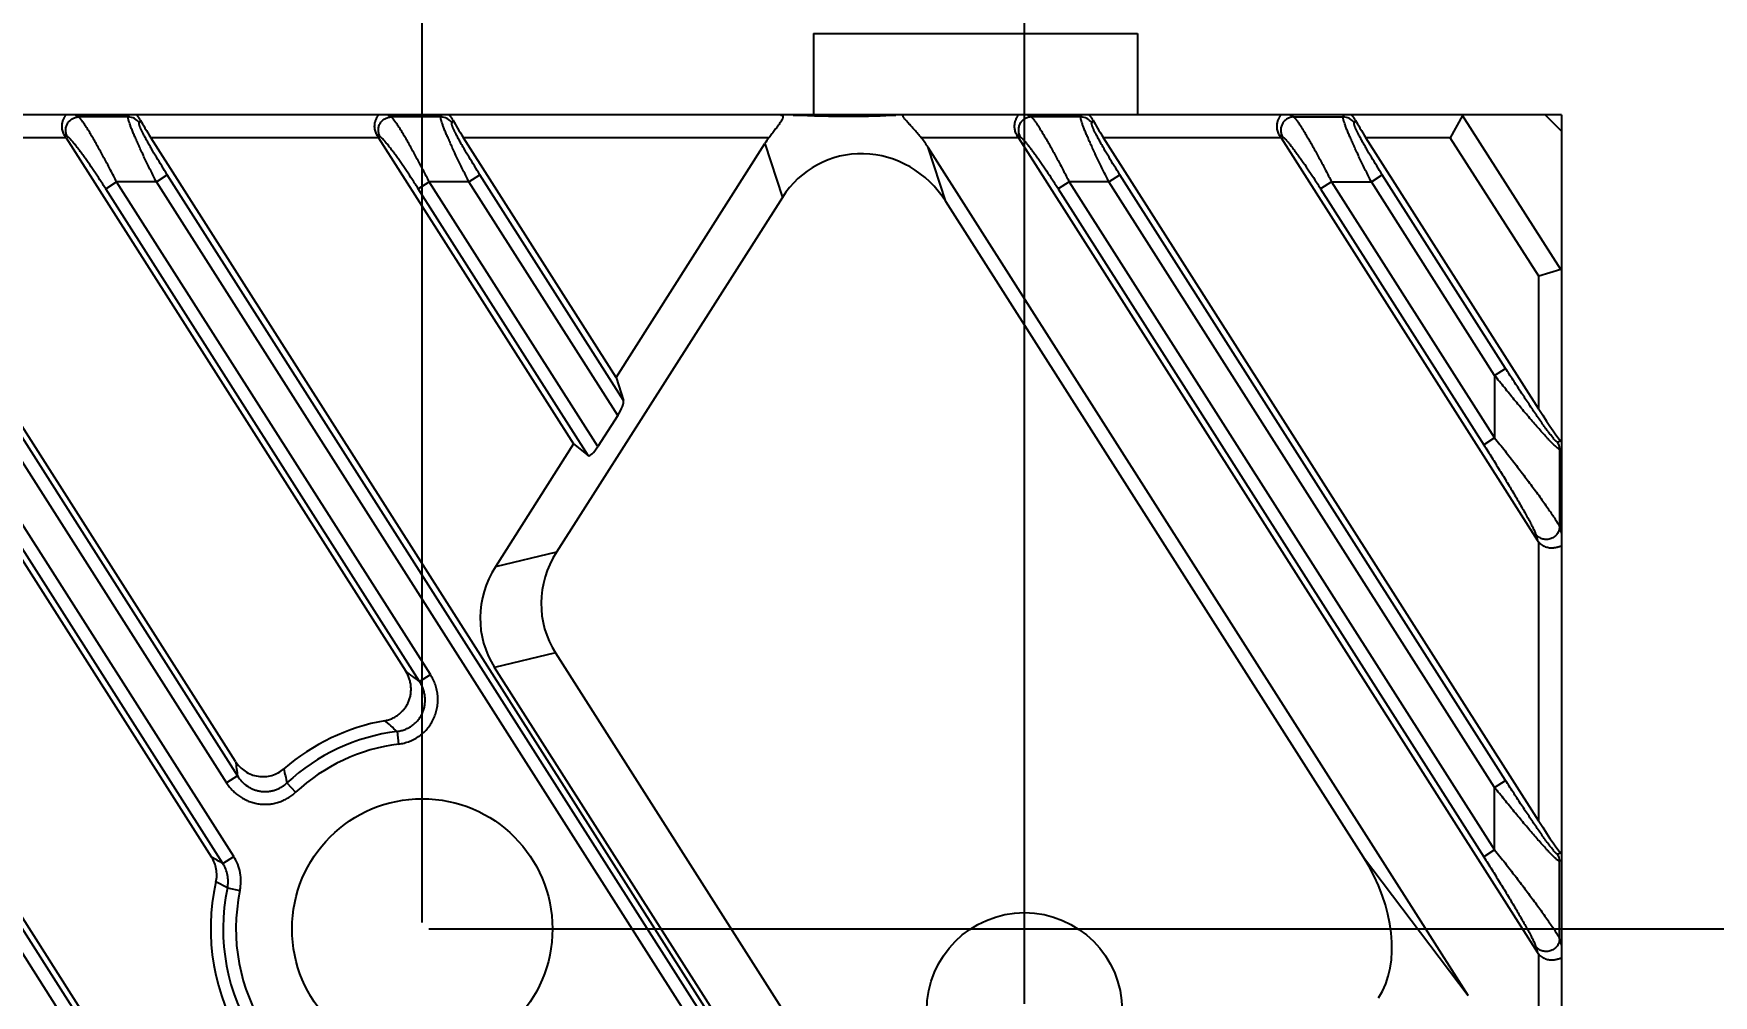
# Model space of a CAD drawing. Header units: millimetres. Extents: x 562 to 17351, y 2396 to 6995.
# Drawn here: x 3019.6 to 3071.2, y 3818.4 to 3848 of the extents above; entities that cross this region are included whole.
import ezdxf

# ---------------------------------------------------------------- set-up
doc = ezdxf.new("R2010")
doc.units = ezdxf.units.MM
doc.styles.get("Standard").update_dxf_attribs({"font": 'arial.ttf'})
doc.dimstyles.new('缩小5倍', dxfattribs={"dimtxt": 40, "dimasz": 20, "dimexe": 1, "dimexo": 0.2, "dimgap": 0, "dimtad": 1, "dimtoh": 1, "dimdec": 1, "dimzin": 9, "dimdsep": 46, "dimtxsty": 'Standard', "dimblk": '_FILLED', "dimcen": 0.2, "dimclrd": 256, "dimclre": 256, "dimclrt": 256, "dimadec": 1, "dimazin": 2, "dimtfac": 1, "dimtdec": 1, "dimtofl": 0, "dimtmove": 0, "dimatfit": 3, "dimldrblk": '_FILLED', "dimfxl": 1, "dimtolj": 1, "dimtzin": 0, "dimarcsym": 0})

# ---------------------------------------------------------------- blocks, each defined once
blk = doc.blocks.new('_FILLED')
at = {"color": 0, "linetype": 'ByBlock'}
blk.add_solid([(0, 0), (-1, 0.15), (-1, -0.15)], dxfattribs=at)
blk = doc.blocks.new('*D18')
at = {"lineweight": -2, "transparency": 16777216}
for p, q in [((2483.02, 3818.154), (2483.02, 4021.466)), ((3050.02, 3818.154), (3050.02, 4021.466)), ((2503.02, 4020.466), (3030.02, 4020.466))]:
    blk.add_line(p, q, dxfattribs=at)
at = {"layer": 'Defpoints', "color": 0, "transparency": 16777216}
for p in [(3050.02, 4020.466), (2483.02, 3817.954), (3050.02, 3817.954)]:
    blk.add_point(p, dxfattribs=at)
at = {"lineweight": -2, "transparency": 16777216, "xscale": 20, "yscale": 20, "zscale": 20, "rotation": 180}
blk.add_blockref('_FILLED', (2483.02, 4020.466), dxfattribs=at)
at = {"lineweight": -2, "transparency": 16777216, "xscale": 20, "yscale": 20, "zscale": 20}
blk.add_blockref('_FILLED', (3050.02, 4020.466), dxfattribs=at)
at = {"lineweight": 5, "transparency": 16777216, "insert": (2766.52, 4046.36), "char_height": 40, "attachment_point": 5}
blk.add_mtext('\\A1;567mm [1\'-10 3/8"]', dxfattribs=at)
blk = doc.blocks.new('*D19')
at = {"lineweight": -2, "transparency": 16777216}
for p, q in [((3050.22, 3817.954), (3153.657, 3817.954)), ((3152.657, 3797.954), (3152.657, 3555.454)), ((3050.22, 3535.454), (3153.657, 3535.454))]:
    blk.add_line(p, q, dxfattribs=at)
at = {"layer": 'Defpoints', "color": 0, "transparency": 16777216}
for p in [(3050.02, 3817.954), (3050.02, 3535.454), (3152.657, 3535.454)]:
    blk.add_point(p, dxfattribs=at)
at = {"lineweight": -2, "transparency": 16777216, "xscale": 20, "yscale": 20, "zscale": 20}
for p, rotation in [((3152.657, 3817.954), 90), ((3152.657, 3535.454), 270)]:
    blk.add_blockref('_FILLED', p, dxfattribs=dict(at, rotation=rotation))
at = {"lineweight": 5, "transparency": 16777216, "insert": (3126.763, 3676.704), "char_height": 40, "attachment_point": 5, "rotation": 90}
blk.add_mtext('\\A1;282.5mm [11 1/8"]', dxfattribs=at)
blk = doc.blocks.new('*D20')
at = {"lineweight": -2, "transparency": 16777216}
for p, q in [((2501.52, 3820.654), (2501.52, 3936.251)), ((3031.52, 3820.654), (3031.52, 3936.251)), ((2521.52, 3935.251), (3011.52, 3935.251))]:
    blk.add_line(p, q, dxfattribs=at)
at = {"layer": 'Defpoints', "color": 0, "transparency": 16777216}
for p in [(3031.52, 3935.251), (2501.52, 3820.454), (3031.52, 3820.454)]:
    blk.add_point(p, dxfattribs=at)
at = {"lineweight": -2, "transparency": 16777216, "xscale": 20, "yscale": 20, "zscale": 20, "rotation": 180}
blk.add_blockref('_FILLED', (2501.52, 3935.251), dxfattribs=at)
at = {"lineweight": -2, "transparency": 16777216, "xscale": 20, "yscale": 20, "zscale": 20}
blk.add_blockref('_FILLED', (3031.52, 3935.251), dxfattribs=at)
at = {"lineweight": 5, "transparency": 16777216, "insert": (2766.52, 3961.144), "char_height": 40, "attachment_point": 5}
blk.add_mtext('\\A1;530mm [1\'-8 7/8"]', dxfattribs=at)
blk = doc.blocks.new('*D27')
at = {"lineweight": -2, "transparency": 16777216}
for p, q in [((3031.72, 3820.454), (3233.687, 3820.454)), ((3232.687, 3552.954), (3232.687, 3800.454)), ((3031.72, 3532.954), (3233.687, 3532.954))]:
    blk.add_line(p, q, dxfattribs=at)
at = {"layer": 'Defpoints', "color": 0, "transparency": 16777216}
for p in [(3031.52, 3820.454), (3232.687, 3820.454), (3031.52, 3532.954)]:
    blk.add_point(p, dxfattribs=at)
at = {"lineweight": -2, "transparency": 16777216, "xscale": 20, "yscale": 20, "zscale": 20}
for p, rotation in [((3232.687, 3820.454), 90), ((3232.687, 3532.954), 270)]:
    blk.add_blockref('_FILLED', p, dxfattribs=dict(at, rotation=rotation))
at = {"lineweight": 5, "transparency": 16777216, "insert": (3206.793, 3676.704), "char_height": 40, "attachment_point": 5, "rotation": 90}
blk.add_mtext('\\A1;287.5mm [11 3/8"]', dxfattribs=at)

msp = doc.modelspace()

# ---------------------------------------------------------------- linework, layer by layer
at = {"color": 7, "linetype": 'Continuous'}
for p, q in [((3043.545, 3847.954), (3053.495, 3847.954)), ((3043.545, 3847.954), (3043.545, 3845.454)), ((3053.495, 3847.954), (3053.495, 3845.454)), ((3066.52, 3845.454), (2466.52, 3845.454)), ((3020.963, 3845.395), (3020.856, 3845.454)), ((3022.487, 3845.395), (3022.519, 3845.454)), ((3030.567, 3845.395), (3030.46, 3845.454)), ((3032.091, 3845.395), (3032.123, 3845.454)), ((3050.121, 3845.454), (3050.229, 3845.395)), ((3051.753, 3845.395), (3051.785, 3845.454)), ((3058.184, 3845.454), (3058.292, 3845.395)), ((3059.815, 3845.395), (3059.848, 3845.454)), ((3063.476, 3845.437), (3063.102, 3844.754)), ((3066.503, 3840.708), (3063.476, 3845.437)), ((3066.52, 3844.954), (3066.02, 3845.454)), ((3066.52, 3845.454), (3066.52, 3507.954)), ((3022.487, 3845.395), (3020.963, 3845.395)), ((3022.867, 3845.292), (3022.823, 3845.211)), ((3032.091, 3845.395), (3030.567, 3845.395)), ((3032.471, 3845.292), (3032.427, 3845.211)), ((3051.753, 3845.395), (3050.229, 3845.395)), ((3052.133, 3845.292), (3052.089, 3845.211)), ((3058.292, 3845.395), (3059.815, 3845.395)), ((3060.196, 3845.292), (3060.151, 3845.211)), ((3065.82, 3747.678), (3003.976, 3844.754)), ((3010.971, 3844.754), (3025.048, 3822.658)), ((3020.575, 3844.754), (3013.58, 3844.754)), ((3025.782, 3825.599), (3013.58, 3844.754)), ((3020.627, 3844.782), (3020.519, 3844.842)), ((3020.575, 3844.754), (3031.014, 3828.368)), ((3030.179, 3844.754), (3023.184, 3844.754)), ((3023.184, 3844.754), (3065.82, 3777.829)), ((3030.231, 3844.782), (3030.123, 3844.842)), ((3030.179, 3844.754), (3036.171, 3835.349)), ((3042.172, 3844.754), (3032.788, 3844.754)), ((3037.475, 3837.396), (3032.788, 3844.754)), ((3037.475, 3837.396), (3042.048, 3844.575)), ((3042.048, 3844.575), (3042.583, 3842.921)), ((3049.841, 3844.754), (3046.852, 3844.754)), ((3063.658, 3818.413), (3047.068, 3844.454)), ((3047.603, 3842.8), (3047.068, 3844.454)), ((3049.784, 3844.842), (3049.893, 3844.782)), ((3049.841, 3844.754), (3065.785, 3819.727)), ((3057.904, 3844.754), (3052.449, 3844.754)), ((3065.82, 3823.767), (3052.449, 3844.754)), ((3057.847, 3844.842), (3057.955, 3844.782)), ((3057.904, 3844.754), (3065.785, 3832.383)), ((3063.102, 3844.754), (3060.512, 3844.754)), ((3065.82, 3836.423), (3060.512, 3844.754)), ((3065.82, 3840.508), (3063.102, 3844.754)), ((3064.468, 3748.71), (3004.143, 3843.402)), ((3064.804, 3748.924), (3004.479, 3843.617)), ((3025.727, 3822.681), (3012.526, 3843.402)), ((3013.747, 3843.402), (3025.51, 3824.938)), ((3014.083, 3843.617), (3025.846, 3825.152)), ((3021.794, 3843.188), (3022.13, 3843.402)), ((3023.351, 3843.402), (3022.13, 3843.402)), ((3031.773, 3828.267), (3022.13, 3843.402)), ((3023.351, 3843.402), (3023.687, 3843.617)), ((3064.468, 3778.861), (3023.351, 3843.402)), ((3064.804, 3779.075), (3023.687, 3843.617)), ((3031.398, 3843.188), (3031.734, 3843.402)), ((3032.955, 3843.402), (3031.734, 3843.402)), ((3036.915, 3835.27), (3031.734, 3843.402)), ((3032.955, 3843.402), (3033.291, 3843.617)), ((3037.525, 3836.228), (3032.955, 3843.402)), ((3037.704, 3836.69), (3033.291, 3843.617)), ((3051.396, 3843.402), (3051.06, 3843.188)), ((3052.616, 3843.402), (3051.396, 3843.402)), ((3051.396, 3843.402), (3064.468, 3822.883)), ((3052.616, 3843.402), (3052.953, 3843.617)), ((3064.468, 3824.799), (3052.616, 3843.402)), ((3064.804, 3825.013), (3052.953, 3843.617)), ((3059.458, 3843.402), (3059.122, 3843.188)), ((3059.458, 3843.402), (3060.679, 3843.402)), ((3059.458, 3843.402), (3064.468, 3835.539)), ((3060.679, 3843.402), (3061.015, 3843.617)), ((3064.468, 3837.455), (3060.679, 3843.402)), ((3064.804, 3837.669), (3061.015, 3843.617)), ((3025.391, 3822.467), (3012.19, 3843.188)), ((3031.437, 3828.053), (3021.794, 3843.188)), ((3036.621, 3834.991), (3031.398, 3843.188)), ((3042.583, 3842.921), (3035.642, 3832.025)), ((3051.06, 3843.188), (3064.132, 3822.669)), ((3059.122, 3843.188), (3064.132, 3835.325)), ((3060.434, 3822.659), (3047.603, 3842.8)), ((3066.503, 3840.708), (3065.82, 3840.508)), ((3065.82, 3836.423), (3065.82, 3840.508)), ((3037.475, 3837.396), (3037.704, 3836.69)), ((3064.468, 3837.455), (3064.804, 3837.669)), ((3064.468, 3837.455), (3064.468, 3835.539)), ((3037.525, 3836.228), (3036.915, 3835.27)), ((3036.171, 3835.349), (3033.769, 3831.578)), ((3036.171, 3835.349), (3036.621, 3834.991)), ((3064.468, 3835.539), (3064.132, 3835.325)), ((3066.507, 3835.437), (3066.398, 3835.405)), ((3066.52, 3835.208), (3066.461, 3835.191)), ((3066.461, 3835.191), (3066.461, 3832.799)), ((3065.726, 3832.585), (3065.785, 3832.383)), ((3066.461, 3832.799), (3066.52, 3832.597)), ((3035.642, 3832.025), (3033.769, 3831.578)), ((3065.82, 3823.767), (3065.82, 3832.336)), ((3035.615, 3828.931), (3033.741, 3828.484)), ((3035.615, 3828.931), (3046.407, 3811.99)), ((3048.293, 3805.644), (3033.741, 3828.484)), ((3031.437, 3828.053), (3031.773, 3828.267)), ((3030.745, 3826.522), (3030.795, 3826.131)), ((3025.846, 3825.152), (3025.51, 3824.938)), ((3027.36, 3824.939), (3027.628, 3824.651)), ((3064.468, 3824.799), (3064.804, 3825.013)), ((3064.468, 3822.883), (3064.468, 3824.799)), ((3064.468, 3822.883), (3064.132, 3822.669)), ((3066.507, 3822.781), (3066.398, 3822.749)), ((3025.391, 3822.467), (3025.727, 3822.681)), ((3060.434, 3822.659), (3063.658, 3818.413)), ((3066.52, 3822.552), (3066.461, 3822.535)), ((3066.461, 3820.143), (3066.461, 3822.535)), ((3025.534, 3821.717), (3025.182, 3821.897)), ((3025.534, 3821.717), (3025.919, 3821.636)), ((3066.461, 3820.143), (3066.52, 3819.941)), ((3065.726, 3819.929), (3065.785, 3819.727)), ((3065.82, 3807.98), (3065.82, 3819.68))]:
    msp.add_line(p, q, dxfattribs=at)
for centre, radius in [((3031.52, 3820.454), 4), ((3050.02, 3817.954), 3)]:
    msp.add_circle(centre, radius, dxfattribs=at)
for centre, radius, start, end in [((3022.485, 3844.993), 0.402, 32.7568, 89.7432), ((3032.089, 3844.993), 0.402, 32.7568, 89.7432), ((3051.751, 3844.993), 0.402, 32.7568, 89.7432), ((3059.813, 3844.993), 0.402, 32.7568, 89.7432), ((3066.059, 3835.19), 0.402, 0.1282, 32.3718), ((3008.342, 3797.537), 38.27, 52.8809, 53.6693), ((3031.52, 3820.454), 6.5, 100.2225, 130.8374), ((3012.925, 3806.332), 26.93, 48.5678, 49.6355), ((3031.52, 3820.454), 6.117, 97.2711, 132.8427), ((3031.52, 3820.454), 5.724, 97.2711, 132.8427), ((3082.75, 3833.478), 57.51, 187.87376, 188.32418), ((3060.026, 3832.015), 33.424, 191.4647, 192.2218), ((3066.059, 3822.534), 0.402, 0.1282, 32.3718), ((2962.196, 3709.45), 129.485, 60.7876, 60.96151), ((3031.52, 3820.454), 6.5, 167.1762, 257.8238), ((3031.52, 3820.454), 6.117, 168.0813, 256.9187), ((3031.52, 3820.454), 5.724, 168.0813, 256.9187)]:
    msp.add_arc(centre, radius, start, end, dxfattribs=at)
for centre, major_axis, ratio, start_param, end_param in [((3043.63, 3845.685), (3.18, -0.087), 0.080959, -1.796389, -0.694906), ((3063.954, 3844.754), (-0.468, 0.695), 0.186347, -0.124846, 0.096093), ((3023.256, 3844.754), (-0.449, 0.699), 0.073624, 0.647746, 1.523567), ((3032.86, 3844.754), (-0.449, 0.699), 0.073624, 0.647746, 1.523567), ((3052.522, 3844.754), (-0.449, 0.699), 0.073624, 0.647746, 1.523567), ((3060.585, 3844.754), (-0.449, 0.699), 0.073624, 0.647746, 1.523567), ((3020.503, 3844.754), (-0.449, 0.699), 0.073624, -1.618026, -1.492115), ((3030.107, 3844.754), (-0.449, 0.699), 0.073624, -1.618026, -1.492115), ((3044.575, 3842.761), (-0.977, 3.022), 0.944553, 0.591953, 0.662888), ((3044.575, 3842.761), (-0.977, 3.022), 0.944553, -1.302149, -1.184969), ((3049.768, 3844.754), (-0.449, 0.699), 0.073624, -1.618026, -1.492115), ((3057.831, 3844.754), (-0.449, 0.699), 0.073624, -1.618026, -1.492115), ((3045.11, 3841.107), (-0.977, 3.022), 0.944553, -1.302149, 0.662888), ((3065.82, 3841.839), (-0.687, 1.129), 0.116833, -3.172943, -2.952004), ((3037.462, 3836.328), (0.228, 0.381), 0.239582, -1.690458, -0.206928), ((3065.82, 3836.537), (-0.698, 1.104), 0.046753, -4.638574, -3.259594), ((3036.851, 3835.37), (0.228, 0.381), 0.239582, -3.173987, -1.690458), ((3038.377, 3830.537), (-3.127, -0.746), 0.933182, -0.766803, 0.312299), ((3066.118, 3832.607), (-0.117, 0.402), 0.954439, -4.415997, -4.276035), ((3036.503, 3830.091), (3.127, 0.746), 0.933182, 2.37479, 3.453891), ((3065.82, 3823.881), (-0.698, 1.104), 0.046753, -4.638574, -3.259594), ((3057.745, 3821.275), (2.652, -3.493), 0.684108, 0.247768, 1.451017), ((3066.118, 3819.951), (-0.117, 0.402), 0.954439, -4.415997, -4.276035)]:
    msp.add_ellipse(centre, major_axis=major_axis, ratio=ratio, start_param=start_param, end_param=end_param, dxfattribs=at)
for points, knots in [([(3020.53, 3845.454), (3020.533, 3845.454), (3020.537, 3845.454), (3020.541, 3845.452), (3020.544, 3845.451), (3020.546, 3845.45), (3020.549, 3845.447), (3020.549, 3845.443), (3020.549, 3845.439), (3020.548, 3845.434), (3020.545, 3845.427), (3020.541, 3845.418), (3020.535, 3845.407), (3020.528, 3845.395), (3020.52, 3845.382), (3020.512, 3845.367), (3020.501, 3845.346), (3020.487, 3845.316), (3020.471, 3845.276), (3020.458, 3845.232), (3020.448, 3845.183), (3020.443, 3845.13), (3020.443, 3845.074), (3020.45, 3845.016), (3020.464, 3844.956), (3020.486, 3844.897), (3020.507, 3844.86), (3020.519, 3844.842)], [0, 0, 0, 0, 0.012577, 0.017811, 0.022415, 0.026524, 0.030371, 0.038422, 0.043171, 0.048577, 0.06156, 0.077442, 0.095999, 0.116978, 0.140127, 0.165209, 0.192065, 0.250601, 0.315018, 0.384942, 0.460136, 0.540384, 0.625394, 0.714676, 0.807485, 0.902935, 1, 1, 1, 1]), ([(3022.867, 3845.292), (3022.861, 3845.304), (3022.848, 3845.327), (3022.827, 3845.359), (3022.809, 3845.382), (3022.795, 3845.399), (3022.786, 3845.41), (3022.777, 3845.42), (3022.77, 3845.428), (3022.764, 3845.436), (3022.76, 3845.441), (3022.758, 3845.445), (3022.757, 3845.448), (3022.757, 3845.451), (3022.759, 3845.452), (3022.76, 3845.453), (3022.763, 3845.454), (3022.764, 3845.454), (3022.765, 3845.454)], [0, 0, 0, 0, 0.204316, 0.392897, 0.563407, 0.640809, 0.712098, 0.776334, 0.832531, 0.879528, 0.916238, 0.930594, 0.942393, 0.959731, 0.967497, 0.976306, 0.987002, 1, 1, 1, 1]), ([(3030.134, 3845.454), (3030.137, 3845.454), (3030.141, 3845.454), (3030.145, 3845.452), (3030.148, 3845.451), (3030.151, 3845.45), (3030.153, 3845.447), (3030.154, 3845.443), (3030.153, 3845.439), (3030.152, 3845.434), (3030.149, 3845.427), (3030.145, 3845.418), (3030.139, 3845.407), (3030.132, 3845.395), (3030.124, 3845.382), (3030.116, 3845.367), (3030.105, 3845.346), (3030.091, 3845.316), (3030.075, 3845.276), (3030.062, 3845.232), (3030.052, 3845.183), (3030.047, 3845.13), (3030.047, 3845.074), (3030.054, 3845.016), (3030.068, 3844.956), (3030.091, 3844.897), (3030.111, 3844.86), (3030.123, 3844.842)], [0, 0, 0, 0, 0.012577, 0.017811, 0.022415, 0.026524, 0.030371, 0.038422, 0.043171, 0.048577, 0.06156, 0.077442, 0.095999, 0.116978, 0.140127, 0.165209, 0.192065, 0.250601, 0.315018, 0.384942, 0.460136, 0.540384, 0.625394, 0.714676, 0.807485, 0.902935, 1, 1, 1, 1]), ([(3032.471, 3845.292), (3032.465, 3845.304), (3032.452, 3845.327), (3032.431, 3845.359), (3032.413, 3845.382), (3032.399, 3845.399), (3032.39, 3845.41), (3032.381, 3845.42), (3032.374, 3845.428), (3032.368, 3845.436), (3032.364, 3845.441), (3032.362, 3845.445), (3032.361, 3845.448), (3032.361, 3845.451), (3032.363, 3845.452), (3032.365, 3845.453), (3032.367, 3845.454), (3032.368, 3845.454), (3032.369, 3845.454)], [0, 0, 0, 0, 0.204317, 0.392896, 0.563403, 0.640806, 0.712092, 0.776327, 0.832529, 0.879525, 0.916233, 0.930591, 0.942394, 0.959733, 0.967501, 0.976309, 0.987004, 1, 1, 1, 1]), ([(3042.531, 3845.454), (3042.536, 3845.454), (3042.547, 3845.453), (3042.561, 3845.451), (3042.574, 3845.446), (3042.585, 3845.44), (3042.593, 3845.431), (3042.598, 3845.419), (3042.601, 3845.406), (3042.601, 3845.391), (3042.598, 3845.374), (3042.593, 3845.356), (3042.585, 3845.336), (3042.571, 3845.306), (3042.549, 3845.267), (3042.517, 3845.217), (3042.481, 3845.165), (3042.441, 3845.11), (3042.399, 3845.054), (3042.355, 3844.996), (3042.309, 3844.937), (3042.248, 3844.856), (3042.202, 3844.795), (3042.172, 3844.754)], [0, 0, 0, 0, 0.018318, 0.034994, 0.050147, 0.06412, 0.077534, 0.091254, 0.106184, 0.12305, 0.142293, 0.164098, 0.188457, 0.215246, 0.275292, 0.342515, 0.415297, 0.492326, 0.572614, 0.655373, 0.739981, 0.82593, 1, 1, 1, 1]), ([(3046.852, 3844.754), (3046.819, 3844.795), (3046.751, 3844.876), (3046.665, 3844.975), (3046.596, 3845.051), (3046.546, 3845.106), (3046.497, 3845.159), (3046.451, 3845.21), (3046.407, 3845.258), (3046.368, 3845.303), (3046.339, 3845.339), (3046.32, 3845.365), (3046.308, 3845.383), (3046.299, 3845.399), (3046.292, 3845.413), (3046.289, 3845.424), (3046.288, 3845.431), (3046.288, 3845.437), (3046.289, 3845.443), (3046.292, 3845.447), (3046.296, 3845.451), (3046.304, 3845.453), (3046.31, 3845.454), (3046.313, 3845.454)], [0, 0, 0, 0, 0.172719, 0.342367, 0.425093, 0.505837, 0.584035, 0.658977, 0.729688, 0.79485, 0.852716, 0.878254, 0.901145, 0.921127, 0.938022, 0.951788, 0.957578, 0.962721, 0.971527, 0.975609, 0.979745, 0.988888, 1, 1, 1, 1]), ([(3049.796, 3845.454), (3049.798, 3845.454), (3049.802, 3845.454), (3049.807, 3845.452), (3049.81, 3845.451), (3049.812, 3845.45), (3049.814, 3845.447), (3049.815, 3845.443), (3049.815, 3845.439), (3049.814, 3845.434), (3049.811, 3845.427), (3049.806, 3845.418), (3049.8, 3845.407), (3049.793, 3845.395), (3049.786, 3845.382), (3049.778, 3845.367), (3049.766, 3845.346), (3049.752, 3845.316), (3049.737, 3845.276), (3049.724, 3845.232), (3049.714, 3845.183), (3049.708, 3845.13), (3049.708, 3845.074), (3049.715, 3845.016), (3049.73, 3844.956), (3049.752, 3844.897), (3049.773, 3844.86), (3049.784, 3844.842)], [0, 0, 0, 0, 0.012577, 0.017811, 0.022415, 0.026524, 0.030371, 0.038422, 0.043171, 0.048577, 0.06156, 0.077442, 0.095999, 0.116978, 0.140127, 0.165209, 0.192065, 0.250601, 0.315018, 0.384942, 0.460136, 0.540384, 0.625394, 0.714676, 0.807485, 0.902935, 1, 1, 1, 1]), ([(3052.133, 3845.292), (3052.127, 3845.304), (3052.114, 3845.327), (3052.092, 3845.359), (3052.074, 3845.382), (3052.061, 3845.399), (3052.051, 3845.41), (3052.043, 3845.42), (3052.036, 3845.428), (3052.03, 3845.436), (3052.026, 3845.441), (3052.024, 3845.445), (3052.023, 3845.448), (3052.023, 3845.451), (3052.024, 3845.452), (3052.026, 3845.453), (3052.028, 3845.454), (3052.03, 3845.454), (3052.031, 3845.454)], [0, 0, 0, 0, 0.204317, 0.392896, 0.563403, 0.640806, 0.712092, 0.776327, 0.832529, 0.879525, 0.916233, 0.930591, 0.942394, 0.959733, 0.967501, 0.976309, 0.987004, 1, 1, 1, 1]), ([(3057.858, 3845.454), (3057.861, 3845.454), (3057.865, 3845.454), (3057.87, 3845.452), (3057.873, 3845.451), (3057.875, 3845.45), (3057.877, 3845.447), (3057.878, 3845.443), (3057.878, 3845.439), (3057.876, 3845.434), (3057.874, 3845.427), (3057.869, 3845.418), (3057.863, 3845.407), (3057.856, 3845.395), (3057.849, 3845.382), (3057.841, 3845.367), (3057.829, 3845.346), (3057.815, 3845.316), (3057.8, 3845.276), (3057.786, 3845.232), (3057.776, 3845.183), (3057.771, 3845.13), (3057.771, 3845.074), (3057.778, 3845.016), (3057.792, 3844.956), (3057.815, 3844.897), (3057.835, 3844.86), (3057.847, 3844.842)], [0, 0, 0, 0, 0.012577, 0.017811, 0.022415, 0.026524, 0.030371, 0.038422, 0.043171, 0.048577, 0.06156, 0.077442, 0.095999, 0.116978, 0.140127, 0.165209, 0.192065, 0.250601, 0.315018, 0.384942, 0.460136, 0.540384, 0.625394, 0.714676, 0.807485, 0.902935, 1, 1, 1, 1]), ([(3060.196, 3845.292), (3060.189, 3845.304), (3060.176, 3845.327), (3060.155, 3845.359), (3060.137, 3845.382), (3060.123, 3845.399), (3060.114, 3845.41), (3060.106, 3845.42), (3060.098, 3845.428), (3060.092, 3845.436), (3060.089, 3845.441), (3060.087, 3845.445), (3060.086, 3845.448), (3060.086, 3845.451), (3060.087, 3845.452), (3060.089, 3845.453), (3060.091, 3845.454), (3060.093, 3845.454), (3060.093, 3845.454)], [0, 0, 0, 0, 0.204317, 0.392896, 0.563403, 0.640806, 0.712092, 0.776327, 0.832529, 0.879525, 0.916233, 0.930591, 0.942394, 0.959733, 0.967501, 0.976309, 0.987004, 1, 1, 1, 1]), ([(3020.627, 3844.782), (3020.609, 3844.812), (3020.58, 3844.877), (3020.564, 3844.982), (3020.575, 3845.088), (3020.614, 3845.188), (3020.677, 3845.274), (3020.761, 3845.341), (3020.858, 3845.384), (3020.928, 3845.394), (3020.963, 3845.395)], [0, 0, 0, 0, 0.124309, 0.249137, 0.374435, 0.5, 0.625565, 0.750863, 0.875691, 1, 1, 1, 1]), ([(3022.13, 3843.402), (3022.07, 3843.521), (3021.949, 3843.754), (3021.768, 3844.095), (3021.618, 3844.367), (3021.503, 3844.573), (3021.421, 3844.715), (3021.342, 3844.848), (3021.269, 3844.97), (3021.201, 3845.079), (3021.139, 3845.174), (3021.091, 3845.244), (3021.056, 3845.291), (3021.034, 3845.321), (3021.013, 3845.346), (3020.995, 3845.367), (3020.978, 3845.383), (3020.968, 3845.392), (3020.963, 3845.395)], [0, 0, 0, 0, 0.172457, 0.340604, 0.500133, 0.575264, 0.646516, 0.713267, 0.77487, 0.830657, 0.879953, 0.922093, 0.940283, 0.956456, 0.970552, 0.982522, 0.992336, 1, 1, 1, 1]), ([(3023.351, 3843.402), (3023.292, 3843.518), (3023.177, 3843.747), (3023.038, 3844.032), (3022.932, 3844.254), (3022.858, 3844.414), (3022.788, 3844.566), (3022.724, 3844.71), (3022.666, 3844.845), (3022.615, 3844.968), (3022.572, 3845.078), (3022.536, 3845.174), (3022.513, 3845.244), (3022.499, 3845.292), (3022.492, 3845.321), (3022.487, 3845.346), (3022.484, 3845.367), (3022.484, 3845.381), (3022.485, 3845.39), (3022.486, 3845.393), (3022.487, 3845.395)], [0, 0, 0, 0, 0.17863, 0.352747, 0.436605, 0.51745, 0.594578, 0.667244, 0.734677, 0.796087, 0.850691, 0.897742, 0.936571, 0.952732, 0.966652, 0.978305, 0.98769, 0.994858, 0.997662, 1, 1, 1, 1]), ([(3023.687, 3843.617), (3023.63, 3843.707), (3023.517, 3843.885), (3023.356, 3844.15), (3023.228, 3844.366), (3023.134, 3844.532), (3023.069, 3844.647), (3023.01, 3844.756), (3022.958, 3844.857), (3022.913, 3844.947), (3022.881, 3845.016), (3022.859, 3845.065), (3022.847, 3845.097), (3022.836, 3845.125), (3022.829, 3845.149), (3022.823, 3845.17), (3022.821, 3845.185), (3022.82, 3845.195), (3022.82, 3845.203), (3022.821, 3845.208), (3022.823, 3845.211)], [0, 0, 0, 0, 0.175673, 0.347519, 0.511196, 0.588381, 0.661487, 0.7297, 0.792145, 0.847915, 0.896102, 0.917087, 0.935869, 0.952372, 0.966531, 0.978313, 0.987727, 0.991571, 0.994868, 1, 1, 1, 1]), ([(3030.231, 3844.782), (3030.213, 3844.812), (3030.184, 3844.877), (3030.168, 3844.982), (3030.179, 3845.088), (3030.218, 3845.188), (3030.281, 3845.274), (3030.365, 3845.341), (3030.462, 3845.384), (3030.532, 3845.394), (3030.567, 3845.395)], [0, 0, 0, 0, 0.124309, 0.249137, 0.374435, 0.5, 0.625565, 0.750863, 0.875691, 1, 1, 1, 1]), ([(3031.734, 3843.402), (3031.674, 3843.521), (3031.553, 3843.754), (3031.372, 3844.095), (3031.222, 3844.367), (3031.107, 3844.573), (3031.025, 3844.715), (3030.947, 3844.848), (3030.873, 3844.97), (3030.805, 3845.079), (3030.743, 3845.174), (3030.695, 3845.244), (3030.66, 3845.291), (3030.638, 3845.321), (3030.617, 3845.346), (3030.599, 3845.367), (3030.583, 3845.383), (3030.572, 3845.392), (3030.567, 3845.395)], [0, 0, 0, 0, 0.172457, 0.340604, 0.500133, 0.575264, 0.646516, 0.713267, 0.77487, 0.830657, 0.879953, 0.922093, 0.940283, 0.956456, 0.970552, 0.982522, 0.992336, 1, 1, 1, 1]), ([(3032.955, 3843.402), (3032.896, 3843.518), (3032.781, 3843.747), (3032.642, 3844.032), (3032.536, 3844.254), (3032.462, 3844.414), (3032.393, 3844.566), (3032.328, 3844.71), (3032.27, 3844.845), (3032.219, 3844.968), (3032.176, 3845.078), (3032.141, 3845.174), (3032.117, 3845.244), (3032.103, 3845.292), (3032.096, 3845.321), (3032.091, 3845.346), (3032.088, 3845.367), (3032.088, 3845.381), (3032.089, 3845.39), (3032.09, 3845.393), (3032.091, 3845.395)], [0, 0, 0, 0, 0.17863, 0.352747, 0.436605, 0.51745, 0.594578, 0.667244, 0.734677, 0.796087, 0.850691, 0.897742, 0.936571, 0.952732, 0.966652, 0.978305, 0.98769, 0.994858, 0.997662, 1, 1, 1, 1]), ([(3033.291, 3843.617), (3033.234, 3843.707), (3033.121, 3843.885), (3032.96, 3844.15), (3032.832, 3844.366), (3032.738, 3844.532), (3032.673, 3844.647), (3032.614, 3844.756), (3032.562, 3844.857), (3032.517, 3844.947), (3032.485, 3845.016), (3032.464, 3845.065), (3032.451, 3845.097), (3032.44, 3845.125), (3032.433, 3845.149), (3032.427, 3845.17), (3032.425, 3845.185), (3032.424, 3845.195), (3032.424, 3845.203), (3032.426, 3845.208), (3032.427, 3845.211)], [0, 0, 0, 0, 0.175673, 0.347519, 0.511196, 0.588381, 0.661487, 0.7297, 0.792145, 0.847915, 0.896102, 0.917087, 0.935869, 0.952372, 0.966531, 0.978313, 0.987727, 0.991571, 0.994868, 1, 1, 1, 1]), ([(3050.229, 3845.395), (3050.194, 3845.394), (3050.124, 3845.384), (3050.026, 3845.341), (3049.943, 3845.274), (3049.88, 3845.188), (3049.841, 3845.088), (3049.829, 3844.982), (3049.845, 3844.877), (3049.874, 3844.812), (3049.893, 3844.782)], [0, 0, 0, 0, 0.124309, 0.249137, 0.374435, 0.5, 0.625565, 0.750863, 0.875691, 1, 1, 1, 1]), ([(3050.229, 3845.395), (3050.234, 3845.392), (3050.244, 3845.383), (3050.26, 3845.367), (3050.279, 3845.346), (3050.299, 3845.321), (3050.322, 3845.291), (3050.357, 3845.244), (3050.405, 3845.174), (3050.467, 3845.079), (3050.535, 3844.97), (3050.608, 3844.848), (3050.686, 3844.715), (3050.768, 3844.573), (3050.884, 3844.367), (3051.034, 3844.095), (3051.215, 3843.754), (3051.335, 3843.521), (3051.396, 3843.402)], [0, 0, 0, 0, 0.007664, 0.017477, 0.029447, 0.043543, 0.059716, 0.077906, 0.120046, 0.169342, 0.22513, 0.286734, 0.353486, 0.424739, 0.49987, 0.659399, 0.827544, 1, 1, 1, 1]), ([(3052.616, 3843.402), (3052.558, 3843.518), (3052.442, 3843.747), (3052.303, 3844.032), (3052.198, 3844.254), (3052.124, 3844.414), (3052.054, 3844.566), (3051.99, 3844.71), (3051.932, 3844.845), (3051.881, 3844.968), (3051.837, 3845.078), (3051.802, 3845.174), (3051.779, 3845.244), (3051.765, 3845.292), (3051.757, 3845.321), (3051.752, 3845.346), (3051.75, 3845.367), (3051.749, 3845.381), (3051.751, 3845.39), (3051.752, 3845.393), (3051.753, 3845.395)], [0, 0, 0, 0, 0.17863, 0.352747, 0.436605, 0.51745, 0.594578, 0.667244, 0.734677, 0.796087, 0.850691, 0.897742, 0.936571, 0.952732, 0.966652, 0.978305, 0.98769, 0.994858, 0.997662, 1, 1, 1, 1]), ([(3052.953, 3843.617), (3052.895, 3843.707), (3052.783, 3843.885), (3052.621, 3844.15), (3052.494, 3844.366), (3052.399, 3844.532), (3052.335, 3844.647), (3052.276, 3844.756), (3052.223, 3844.857), (3052.178, 3844.947), (3052.146, 3845.016), (3052.125, 3845.065), (3052.112, 3845.097), (3052.102, 3845.125), (3052.094, 3845.149), (3052.089, 3845.17), (3052.086, 3845.185), (3052.086, 3845.195), (3052.086, 3845.203), (3052.087, 3845.208), (3052.089, 3845.211)], [0, 0, 0, 0, 0.175673, 0.347519, 0.511196, 0.588381, 0.661487, 0.7297, 0.792145, 0.847915, 0.896102, 0.917087, 0.935869, 0.952372, 0.966531, 0.978313, 0.987727, 0.991571, 0.994868, 1, 1, 1, 1]), ([(3058.292, 3845.395), (3058.257, 3845.394), (3058.186, 3845.384), (3058.089, 3845.341), (3058.006, 3845.274), (3057.942, 3845.188), (3057.904, 3845.088), (3057.892, 3844.982), (3057.908, 3844.877), (3057.937, 3844.812), (3057.955, 3844.782)], [0, 0, 0, 0, 0.124309, 0.249137, 0.374435, 0.5, 0.625565, 0.750863, 0.875691, 1, 1, 1, 1]), ([(3058.292, 3845.395), (3058.296, 3845.392), (3058.307, 3845.383), (3058.323, 3845.367), (3058.341, 3845.346), (3058.362, 3845.321), (3058.385, 3845.291), (3058.419, 3845.244), (3058.467, 3845.174), (3058.529, 3845.079), (3058.597, 3844.97), (3058.671, 3844.848), (3058.749, 3844.715), (3058.831, 3844.573), (3058.947, 3844.367), (3059.096, 3844.095), (3059.277, 3843.754), (3059.398, 3843.521), (3059.458, 3843.402)], [0, 0, 0, 0, 0.007664, 0.017477, 0.029447, 0.043543, 0.059716, 0.077906, 0.120046, 0.169342, 0.22513, 0.286734, 0.353486, 0.424739, 0.49987, 0.659399, 0.827544, 1, 1, 1, 1]), ([(3060.679, 3843.402), (3060.62, 3843.518), (3060.505, 3843.747), (3060.366, 3844.032), (3060.261, 3844.254), (3060.186, 3844.414), (3060.117, 3844.566), (3060.053, 3844.71), (3059.995, 3844.845), (3059.944, 3844.968), (3059.9, 3845.078), (3059.865, 3845.174), (3059.841, 3845.244), (3059.827, 3845.292), (3059.82, 3845.321), (3059.815, 3845.346), (3059.812, 3845.367), (3059.812, 3845.381), (3059.813, 3845.39), (3059.815, 3845.393), (3059.815, 3845.395)], [0, 0, 0, 0, 0.17863, 0.352747, 0.436605, 0.517451, 0.594578, 0.667245, 0.734678, 0.796088, 0.850691, 0.897742, 0.936571, 0.952732, 0.966652, 0.978305, 0.98769, 0.994858, 0.997662, 1, 1, 1, 1]), ([(3061.015, 3843.617), (3060.958, 3843.707), (3060.846, 3843.885), (3060.684, 3844.15), (3060.556, 3844.366), (3060.462, 3844.532), (3060.397, 3844.647), (3060.338, 3844.756), (3060.286, 3844.857), (3060.241, 3844.947), (3060.209, 3845.016), (3060.188, 3845.065), (3060.175, 3845.097), (3060.165, 3845.125), (3060.157, 3845.149), (3060.151, 3845.17), (3060.149, 3845.185), (3060.148, 3845.195), (3060.149, 3845.203), (3060.15, 3845.208), (3060.151, 3845.211)], [0, 0, 0, 0, 0.175673, 0.34752, 0.511197, 0.588381, 0.661487, 0.7297, 0.792145, 0.847915, 0.896103, 0.917087, 0.93587, 0.952372, 0.966531, 0.978313, 0.987727, 0.991571, 0.994868, 1, 1, 1, 1]), ([(3021.794, 3843.188), (3021.735, 3843.282), (3021.616, 3843.466), (3021.437, 3843.734), (3021.29, 3843.949), (3021.175, 3844.112), (3021.093, 3844.226), (3021.015, 3844.333), (3020.941, 3844.431), (3020.872, 3844.52), (3020.809, 3844.599), (3020.759, 3844.656), (3020.724, 3844.696), (3020.7, 3844.721), (3020.679, 3844.742), (3020.66, 3844.759), (3020.643, 3844.772), (3020.632, 3844.78), (3020.627, 3844.782)], [0, 0, 0, 0, 0.1676, 0.331584, 0.488296, 0.562693, 0.633727, 0.700799, 0.763258, 0.8204, 0.871473, 0.915693, 0.93499, 0.952285, 0.967494, 0.980544, 0.991384, 1, 1, 1, 1]), ([(3031.398, 3843.188), (3031.339, 3843.282), (3031.22, 3843.466), (3031.041, 3843.734), (3030.894, 3843.949), (3030.779, 3844.112), (3030.698, 3844.226), (3030.619, 3844.333), (3030.545, 3844.431), (3030.476, 3844.52), (3030.413, 3844.599), (3030.364, 3844.656), (3030.328, 3844.696), (3030.304, 3844.721), (3030.283, 3844.742), (3030.264, 3844.759), (3030.247, 3844.772), (3030.236, 3844.78), (3030.231, 3844.782)], [0, 0, 0, 0, 0.1676, 0.331584, 0.488296, 0.562693, 0.633727, 0.700799, 0.763258, 0.8204, 0.871473, 0.915693, 0.93499, 0.952285, 0.967494, 0.980544, 0.991384, 1, 1, 1, 1]), ([(3049.893, 3844.782), (3049.898, 3844.78), (3049.908, 3844.772), (3049.925, 3844.759), (3049.944, 3844.742), (3049.966, 3844.721), (3049.989, 3844.696), (3050.025, 3844.656), (3050.074, 3844.599), (3050.138, 3844.52), (3050.207, 3844.431), (3050.281, 3844.333), (3050.359, 3844.226), (3050.441, 3844.112), (3050.556, 3843.949), (3050.703, 3843.734), (3050.881, 3843.466), (3051, 3843.282), (3051.06, 3843.188)], [0, 0, 0, 0, 0.008615, 0.019455, 0.032505, 0.047714, 0.065009, 0.084305, 0.128526, 0.179599, 0.236742, 0.299202, 0.366274, 0.437309, 0.511707, 0.668418, 0.832402, 1, 1, 1, 1]), ([(3057.955, 3844.782), (3057.96, 3844.78), (3057.971, 3844.772), (3057.988, 3844.759), (3058.007, 3844.742), (3058.028, 3844.721), (3058.052, 3844.696), (3058.088, 3844.656), (3058.137, 3844.599), (3058.2, 3844.52), (3058.269, 3844.431), (3058.344, 3844.333), (3058.422, 3844.226), (3058.504, 3844.112), (3058.618, 3843.949), (3058.766, 3843.734), (3058.944, 3843.466), (3059.063, 3843.282), (3059.122, 3843.188)], [0, 0, 0, 0, 0.008615, 0.019455, 0.032505, 0.047714, 0.065009, 0.084305, 0.128526, 0.179599, 0.236742, 0.299202, 0.366274, 0.437309, 0.511707, 0.668419, 0.832402, 1, 1, 1, 1]), ([(3066.461, 3835.191), (3066.459, 3835.19), (3066.454, 3835.191), (3066.446, 3835.193), (3066.436, 3835.198), (3066.424, 3835.204), (3066.411, 3835.213), (3066.39, 3835.229), (3066.361, 3835.254), (3066.321, 3835.29), (3066.276, 3835.333), (3066.227, 3835.382), (3066.174, 3835.437), (3066.117, 3835.497), (3066.036, 3835.584), (3065.929, 3835.703), (3065.796, 3835.853), (3065.657, 3836.013), (3065.514, 3836.18), (3065.368, 3836.353), (3065.22, 3836.53), (3065.07, 3836.711), (3064.92, 3836.894), (3064.718, 3837.142), (3064.568, 3837.329), (3064.468, 3837.455)], [0, 0, 0, 0, 0.002036, 0.004765, 0.008306, 0.012701, 0.017956, 0.024063, 0.038745, 0.05652, 0.077106, 0.100208, 0.125538, 0.152825, 0.181822, 0.244102, 0.310933, 0.381227, 0.454167, 0.529124, 0.605619, 0.683271, 0.76177, 0.840872, 1, 1, 1, 1]), ([(3066.398, 3835.405), (3066.396, 3835.404), (3066.393, 3835.405), (3066.389, 3835.406), (3066.383, 3835.409), (3066.375, 3835.414), (3066.365, 3835.422), (3066.353, 3835.433), (3066.339, 3835.446), (3066.324, 3835.462), (3066.302, 3835.487), (3066.271, 3835.523), (3066.231, 3835.572), (3066.188, 3835.627), (3066.142, 3835.687), (3066.094, 3835.751), (3066.026, 3835.843), (3065.938, 3835.965), (3065.831, 3836.118), (3065.72, 3836.278), (3065.608, 3836.443), (3065.494, 3836.612), (3065.379, 3836.784), (3065.264, 3836.958), (3065.149, 3837.134), (3064.995, 3837.371), (3064.88, 3837.55), (3064.804, 3837.669)], [0, 0, 0, 0, 0.001988, 0.003277, 0.004801, 0.008605, 0.013451, 0.019328, 0.026206, 0.034036, 0.042764, 0.062675, 0.085465, 0.110691, 0.137955, 0.166932, 0.197336, 0.261568, 0.329268, 0.399486, 0.471568, 0.545042, 0.619552, 0.694837, 0.77068, 0.84692, 1, 1, 1, 1]), ([(3064.132, 3835.325), (3064.215, 3835.195), (3064.378, 3834.937), (3064.619, 3834.55), (3064.815, 3834.229), (3064.968, 3833.975), (3065.079, 3833.788), (3065.187, 3833.604), (3065.291, 3833.425), (3065.389, 3833.252), (3065.481, 3833.087), (3065.552, 3832.956), (3065.603, 3832.858), (3065.637, 3832.79), (3065.667, 3832.729), (3065.692, 3832.674), (3065.71, 3832.633), (3065.72, 3832.604), (3065.724, 3832.591), (3065.726, 3832.585)], [0, 0, 0, 0, 0.145071, 0.289149, 0.431131, 0.500908, 0.569567, 0.636803, 0.702211, 0.76523, 0.825074, 0.880596, 0.906233, 0.930094, 0.951832, 0.971044, 0.987264, 0.994099, 1, 1, 1, 1]), ([(3064.468, 3835.539), (3064.575, 3835.405), (3064.785, 3835.139), (3065.095, 3834.74), (3065.347, 3834.409), (3065.542, 3834.149), (3065.683, 3833.96), (3065.819, 3833.775), (3065.948, 3833.596), (3066.068, 3833.426), (3066.179, 3833.266), (3066.263, 3833.14), (3066.323, 3833.047), (3066.362, 3832.985), (3066.395, 3832.929), (3066.423, 3832.879), (3066.442, 3832.842), (3066.454, 3832.816), (3066.459, 3832.804), (3066.461, 3832.799)], [0, 0, 0, 0, 0.151037, 0.300586, 0.447016, 0.518439, 0.588237, 0.655992, 0.721178, 0.783101, 0.840848, 0.893205, 0.916879, 0.938573, 0.958018, 0.974928, 0.989013, 0.994909, 1, 1, 1, 1]), ([(3066.52, 3835.438), (3066.52, 3835.437), (3066.519, 3835.436), (3066.519, 3835.434), (3066.518, 3835.433), (3066.516, 3835.432), (3066.514, 3835.432), (3066.512, 3835.433), (3066.509, 3835.435), (3066.508, 3835.436), (3066.507, 3835.437)], [0, 0, 0, 0, 0.134296, 0.239838, 0.325336, 0.408088, 0.50825, 0.637794, 0.80127, 1, 1, 1, 1]), ([(3066.461, 3832.799), (3066.46, 3832.779), (3066.456, 3832.738), (3066.439, 3832.678), (3066.413, 3832.622), (3066.378, 3832.57), (3066.335, 3832.524), (3066.285, 3832.485), (3066.229, 3832.453), (3066.169, 3832.431), (3066.107, 3832.418), (3066.043, 3832.414), (3065.98, 3832.421), (3065.919, 3832.436), (3065.862, 3832.461), (3065.809, 3832.495), (3065.763, 3832.536), (3065.737, 3832.568), (3065.726, 3832.585)], [0, 0, 0, 0, 0.061113, 0.122614, 0.184534, 0.246921, 0.309743, 0.372936, 0.436398, 0.5, 0.563602, 0.627064, 0.690257, 0.753079, 0.815466, 0.877386, 0.938887, 1, 1, 1, 1]), ([(3065.82, 3832.336), (3065.835, 3832.317), (3065.869, 3832.283), (3065.927, 3832.241), (3065.99, 3832.207), (3066.055, 3832.183), (3066.121, 3832.168), (3066.184, 3832.161), (3066.243, 3832.16), (3066.298, 3832.164), (3066.341, 3832.171), (3066.372, 3832.178), (3066.399, 3832.185), (3066.424, 3832.192), (3066.447, 3832.199), (3066.462, 3832.204), (3066.476, 3832.207), (3066.487, 3832.209), (3066.497, 3832.209), (3066.506, 3832.206), (3066.513, 3832.2), (3066.517, 3832.191), (3066.519, 3832.179), (3066.52, 3832.171), (3066.52, 3832.167)], [0, 0, 0, 0, 0.092092, 0.18383, 0.274482, 0.363041, 0.448376, 0.529457, 0.605459, 0.675766, 0.739913, 0.769539, 0.797439, 0.847676, 0.869774, 0.889641, 0.907107, 0.922074, 0.934647, 0.945489, 0.956057, 0.968087, 0.982675, 1, 1, 1, 1]), ([(3030.366, 3826.851), (3030.406, 3826.858), (3030.485, 3826.877), (3030.599, 3826.92), (3030.708, 3826.977), (3030.808, 3827.047), (3030.899, 3827.129), (3030.979, 3827.221), (3031.047, 3827.323), (3031.101, 3827.432), (3031.142, 3827.547), (3031.167, 3827.667), (3031.178, 3827.789), (3031.174, 3827.911), (3031.156, 3828.032), (3031.123, 3828.149), (3031.076, 3828.262), (3031.036, 3828.333), (3031.014, 3828.368)], [0, 0, 0, 0, 0.062495, 0.125002, 0.187499, 0.249998, 0.312497, 0.374997, 0.437497, 0.499996, 0.562495, 0.624995, 0.687496, 0.749997, 0.812498, 0.874995, 0.937504, 1, 1, 1, 1]), ([(3030.745, 3826.522), (3030.787, 3826.527), (3030.87, 3826.542), (3030.991, 3826.579), (3031.106, 3826.632), (3031.213, 3826.699), (3031.31, 3826.779), (3031.397, 3826.872), (3031.47, 3826.976), (3031.528, 3827.088), (3031.571, 3827.207), (3031.599, 3827.33), (3031.61, 3827.456), (3031.605, 3827.582), (3031.585, 3827.707), (3031.55, 3827.828), (3031.501, 3827.944), (3031.459, 3828.017), (3031.437, 3828.053)], [0, 0, 0, 0, 0.062458, 0.12495, 0.187471, 0.250018, 0.312584, 0.375161, 0.43774, 0.500313, 0.56287, 0.625405, 0.687911, 0.750387, 0.812832, 0.875244, 0.937637, 1, 1, 1, 1]), ([(3030.795, 3826.131), (3030.853, 3826.139), (3030.968, 3826.161), (3031.135, 3826.215), (3031.294, 3826.29), (3031.443, 3826.384), (3031.577, 3826.496), (3031.697, 3826.625), (3031.799, 3826.768), (3031.881, 3826.924), (3031.943, 3827.088), (3031.984, 3827.259), (3032.002, 3827.434), (3031.999, 3827.609), (3031.974, 3827.783), (3031.927, 3827.953), (3031.861, 3828.115), (3031.804, 3828.218), (3031.773, 3828.267)], [0, 0, 0, 0, 0.062499, 0.124999, 0.187498, 0.249996, 0.312494, 0.374992, 0.437489, 0.499987, 0.562486, 0.624984, 0.687484, 0.749984, 0.812486, 0.874987, 0.937496, 1, 1, 1, 1]), ([(3025.782, 3825.599), (3025.821, 3825.539), (3025.91, 3825.427), (3026.075, 3825.291), (3026.266, 3825.192), (3026.473, 3825.136), (3026.687, 3825.125), (3026.899, 3825.162), (3027.098, 3825.244), (3027.215, 3825.325), (3027.269, 3825.372)], [0, 0, 0, 0, 0.125015, 0.250019, 0.37502, 0.500016, 0.62501, 0.750003, 0.874997, 1, 1, 1, 1]), ([(3025.51, 3824.938), (3025.537, 3824.895), (3025.597, 3824.812), (3025.698, 3824.698), (3025.811, 3824.595), (3025.934, 3824.505), (3026.066, 3824.429), (3026.206, 3824.367), (3026.352, 3824.322), (3026.502, 3824.292), (3026.654, 3824.28), (3026.807, 3824.284), (3026.958, 3824.305), (3027.106, 3824.343), (3027.249, 3824.397), (3027.385, 3824.467), (3027.512, 3824.551), (3027.59, 3824.616), (3027.628, 3824.651)], [0, 0, 0, 0, 0.062497, 0.125003, 0.187501, 0.250001, 0.312501, 0.375, 0.437499, 0.499998, 0.562496, 0.624995, 0.687494, 0.749993, 0.812493, 0.874992, 0.937501, 1, 1, 1, 1]), ([(3025.846, 3825.152), (3025.885, 3825.09), (3025.975, 3824.975), (3026.116, 3824.857), (3026.241, 3824.783), (3026.341, 3824.738), (3026.445, 3824.704), (3026.553, 3824.681), (3026.662, 3824.672), (3026.772, 3824.674), (3026.88, 3824.689), (3026.986, 3824.717), (3027.089, 3824.756), (3027.186, 3824.806), (3027.277, 3824.867), (3027.333, 3824.914), (3027.36, 3824.939)], [0, 0, 0, 0, 0.124684, 0.249432, 0.311928, 0.374444, 0.436979, 0.49953, 0.562094, 0.624665, 0.687241, 0.749813, 0.81238, 0.874933, 0.937481, 1, 1, 1, 1]), ([(3066.461, 3822.535), (3066.459, 3822.534), (3066.454, 3822.535), (3066.446, 3822.537), (3066.436, 3822.542), (3066.424, 3822.549), (3066.411, 3822.558), (3066.39, 3822.573), (3066.361, 3822.598), (3066.321, 3822.634), (3066.276, 3822.677), (3066.227, 3822.727), (3066.174, 3822.781), (3066.117, 3822.841), (3066.036, 3822.929), (3065.929, 3823.047), (3065.796, 3823.197), (3065.657, 3823.357), (3065.514, 3823.524), (3065.368, 3823.697), (3065.22, 3823.874), (3065.07, 3824.055), (3064.92, 3824.238), (3064.718, 3824.486), (3064.568, 3824.674), (3064.468, 3824.799)], [0, 0, 0, 0, 0.002036, 0.004765, 0.008306, 0.012701, 0.017956, 0.024063, 0.038745, 0.056519, 0.077106, 0.100208, 0.125538, 0.152824, 0.181822, 0.244101, 0.310932, 0.381226, 0.454166, 0.529123, 0.605618, 0.683271, 0.761769, 0.840872, 1, 1, 1, 1]), ([(3066.398, 3822.749), (3066.396, 3822.748), (3066.393, 3822.749), (3066.389, 3822.75), (3066.383, 3822.753), (3066.375, 3822.758), (3066.365, 3822.766), (3066.353, 3822.777), (3066.339, 3822.791), (3066.324, 3822.806), (3066.302, 3822.831), (3066.271, 3822.867), (3066.231, 3822.916), (3066.188, 3822.971), (3066.142, 3823.031), (3066.094, 3823.095), (3066.026, 3823.187), (3065.938, 3823.309), (3065.831, 3823.462), (3065.72, 3823.622), (3065.608, 3823.787), (3065.494, 3823.956), (3065.379, 3824.128), (3065.264, 3824.302), (3065.149, 3824.478), (3064.995, 3824.715), (3064.88, 3824.894), (3064.804, 3825.013)], [0, 0, 0, 0, 0.001988, 0.003277, 0.004801, 0.008605, 0.013451, 0.019328, 0.026206, 0.034036, 0.042763, 0.062675, 0.085465, 0.110691, 0.137955, 0.166932, 0.197336, 0.261568, 0.329267, 0.399486, 0.471568, 0.545041, 0.619552, 0.694836, 0.770679, 0.84692, 1, 1, 1, 1]), ([(3064.468, 3822.883), (3064.575, 3822.749), (3064.785, 3822.483), (3065.095, 3822.084), (3065.347, 3821.754), (3065.542, 3821.494), (3065.683, 3821.304), (3065.819, 3821.119), (3065.948, 3820.94), (3066.068, 3820.77), (3066.179, 3820.61), (3066.263, 3820.484), (3066.323, 3820.391), (3066.362, 3820.329), (3066.395, 3820.273), (3066.423, 3820.223), (3066.442, 3820.186), (3066.454, 3820.16), (3066.459, 3820.149), (3066.461, 3820.143)], [0, 0, 0, 0, 0.151037, 0.300586, 0.447016, 0.518439, 0.588237, 0.655992, 0.721177, 0.7831, 0.840848, 0.893205, 0.916879, 0.938573, 0.958018, 0.974928, 0.989013, 0.994909, 1, 1, 1, 1]), ([(3066.52, 3822.782), (3066.52, 3822.781), (3066.519, 3822.78), (3066.519, 3822.778), (3066.518, 3822.777), (3066.516, 3822.776), (3066.514, 3822.776), (3066.512, 3822.777), (3066.509, 3822.779), (3066.508, 3822.78), (3066.507, 3822.781)], [0, 0, 0, 0, 0.134296, 0.239838, 0.325336, 0.408088, 0.50825, 0.637794, 0.80127, 1, 1, 1, 1]), ([(3025.182, 3821.897), (3025.196, 3821.961), (3025.213, 3822.093), (3025.197, 3822.292), (3025.144, 3822.484), (3025.083, 3822.602), (3025.048, 3822.658)], [0, 0, 0, 0, 0.249996, 0.499988, 0.749985, 1, 1, 1, 1]), ([(3025.534, 3821.717), (3025.547, 3821.781), (3025.561, 3821.912), (3025.542, 3822.107), (3025.487, 3822.296), (3025.426, 3822.412), (3025.391, 3822.467)], [0, 0, 0, 0, 0.25015, 0.500198, 0.750142, 1, 1, 1, 1]), ([(3025.919, 3821.636), (3025.938, 3821.725), (3025.958, 3821.906), (3025.935, 3822.179), (3025.859, 3822.442), (3025.776, 3822.604), (3025.727, 3822.681)], [0, 0, 0, 0, 0.249992, 0.499981, 0.749978, 1, 1, 1, 1]), ([(3064.132, 3822.669), (3064.215, 3822.539), (3064.378, 3822.281), (3064.619, 3821.894), (3064.815, 3821.573), (3064.968, 3821.319), (3065.079, 3821.132), (3065.187, 3820.948), (3065.291, 3820.769), (3065.389, 3820.596), (3065.481, 3820.432), (3065.552, 3820.3), (3065.603, 3820.202), (3065.637, 3820.135), (3065.667, 3820.073), (3065.692, 3820.018), (3065.71, 3819.977), (3065.72, 3819.948), (3065.724, 3819.935), (3065.726, 3819.929)], [0, 0, 0, 0, 0.145071, 0.289149, 0.431131, 0.500908, 0.569567, 0.636803, 0.702211, 0.76523, 0.825074, 0.880596, 0.906233, 0.930093, 0.951832, 0.971044, 0.987264, 0.994099, 1, 1, 1, 1]), ([(3066.461, 3820.143), (3066.46, 3820.123), (3066.456, 3820.082), (3066.439, 3820.022), (3066.413, 3819.966), (3066.378, 3819.914), (3066.335, 3819.868), (3066.285, 3819.829), (3066.229, 3819.798), (3066.169, 3819.775), (3066.107, 3819.762), (3066.043, 3819.758), (3065.98, 3819.765), (3065.919, 3819.78), (3065.862, 3819.805), (3065.809, 3819.839), (3065.763, 3819.88), (3065.737, 3819.912), (3065.726, 3819.929)], [0, 0, 0, 0, 0.061113, 0.122614, 0.184534, 0.246921, 0.309743, 0.372936, 0.436398, 0.5, 0.563602, 0.627064, 0.690257, 0.753079, 0.815466, 0.877386, 0.938887, 1, 1, 1, 1]), ([(3065.82, 3819.68), (3065.835, 3819.661), (3065.869, 3819.627), (3065.927, 3819.585), (3065.99, 3819.551), (3066.055, 3819.527), (3066.121, 3819.512), (3066.184, 3819.505), (3066.243, 3819.504), (3066.298, 3819.508), (3066.341, 3819.515), (3066.372, 3819.522), (3066.399, 3819.529), (3066.424, 3819.536), (3066.447, 3819.543), (3066.462, 3819.548), (3066.476, 3819.551), (3066.487, 3819.553), (3066.497, 3819.553), (3066.506, 3819.55), (3066.513, 3819.544), (3066.517, 3819.535), (3066.519, 3819.524), (3066.52, 3819.515), (3066.52, 3819.511)], [0, 0, 0, 0, 0.092092, 0.18383, 0.274482, 0.363041, 0.448376, 0.529457, 0.605459, 0.675766, 0.739913, 0.769539, 0.797439, 0.847676, 0.869774, 0.889641, 0.907107, 0.922074, 0.934647, 0.945489, 0.956057, 0.968087, 0.982675, 1, 1, 1, 1])]:
    msp.add_open_spline(points, degree=3, knots=knots, dxfattribs=at)

# ---------------------------------------------------------------- dimensions: what is measured, and where the dimension line sits
at = {"color": 1, "lineweight": 5}
for base, p1, p2, picture, middle in [((3050.02, 4020.466), (2483.02, 3817.954), (3050.02, 3817.954), '*D18', (2766.52, 4020.466)), ((3031.52, 3935.251), (2501.52, 3820.454), (3031.52, 3820.454), '*D20', (2766.52, 3935.251))]:
    dim = msp.add_linear_dim(base=base, p1=p1, p2=p2, dimstyle='缩小5倍', override={"dimpost": 'mm'}, dxfattribs=at)
    dim.commit()
    dim.dimension.update_dxf_attribs({"geometry": picture, "text_midpoint": middle, "dimtype": 160})
at = {"color": 6, "lineweight": 5}
dim = msp.add_linear_dim(base=(3232.687, 3820.454), p1=(3031.52, 3532.954), p2=(3031.52, 3820.454), angle=90, dimstyle='缩小5倍', override={"dimpost": 'mm'}, dxfattribs=at)
dim.commit()
dim.dimension.update_dxf_attribs({"geometry": '*D27', "text_midpoint": (3232.687, 3676.704), "dimtype": 160})
at = {"color": 1, "lineweight": 5}
dim = msp.add_linear_dim(base=(3152.657, 3535.454), p1=(3050.02, 3817.954), p2=(3050.02, 3535.454), angle=90, dimstyle='缩小5倍', override={"dimpost": 'mm'}, dxfattribs=at)
dim.commit()
dim.dimension.update_dxf_attribs({"geometry": '*D19', "text_midpoint": (3152.657, 3676.704), "dimtype": 160})

doc.saveas('drawing.dxf')
